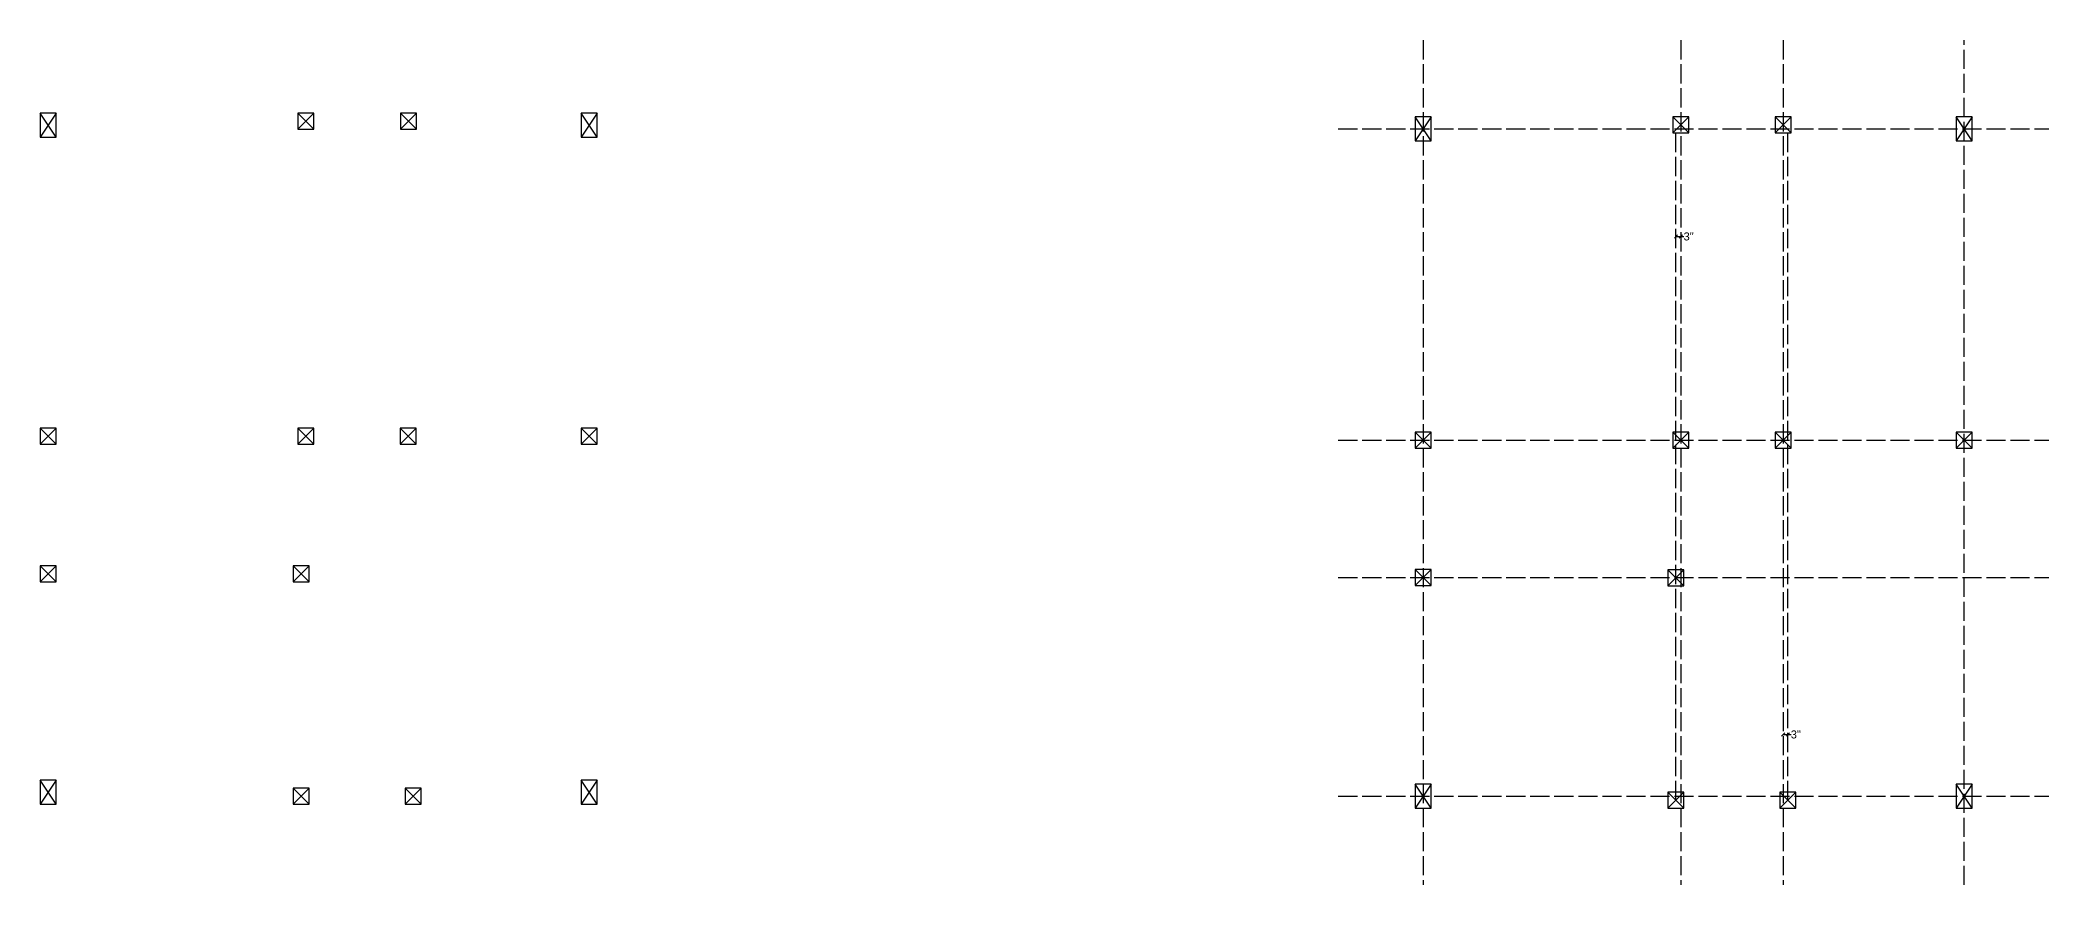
# Model space of a CAD drawing. Header units: inches. Extents: x 723 to 5339, y 980 to 3634.
# Drawn here: x 723 to 1978, y 3093 to 3621 of the extents above; entities that cross this region are included whole.
import ezdxf

# ---------------------------------------------------------------- set-up
doc = ezdxf.new("R2010")
doc.units = ezdxf.units.IN
doc.header["$MEASUREMENT"] = 0
doc.linetypes.add('ACAD_ISO02W100', pattern=[15, 12, -3])
doc.layers.add('W1', color=40, linetype='Continuous')
doc.styles.get("Standard").update_dxf_attribs({"font": 'arial.ttf'})
doc.dimstyles.get("Standard").update_dxf_attribs({"dimtxt": 5, "dimasz": 2, "dimexe": 0.18, "dimexo": 0.0625, "dimgap": 0.09, "dimtad": 0, "dimtih": 1, "dimtoh": 1, "dimdec": 0, "dimzin": 0, "dimdsep": 46, "dimlunit": 4, "dimtxsty": 'Standard', "dimblk": 'OBLIQUE', "dimcen": 2, "dimse1": 1, "dimse2": 1, "dimclrd": 2, "dimadec": 0, "dimazin": 0, "dimtfac": 1, "dimtdec": 0, "dimtofl": 0, "dimtmove": 0, "dimatfit": 3, "dimfxl": 1, "dimtolj": 1, "dimtzin": 0, "dimarcsym": 0})

# ---------------------------------------------------------------- blocks, each defined once
blk = doc.blocks.new('_Oblique')
at = {"color": 0, "linetype": 'ByBlock', "lineweight": -2}
blk.add_line((-0.5, -0.5), (0.5, 0.5), dxfattribs=at)
blk = doc.blocks.new('*D21')
at = {"color": 2, "lineweight": -2, "transparency": 16777216}
for p, q in [((1744.7, 3498.3), (1747.7, 3498.3)), ((1747.7, 3498.3), (1749.7, 3498.3))]:
    blk.add_line(p, q, dxfattribs=at)
at = {"layer": 'Defpoints', "color": 0, "transparency": 16777216}
for p in [(1744.7, 3498.3), (1747.7, 3498.3), (1747.7, 3498.3)]:
    blk.add_point(p, dxfattribs=at)
at = {"color": 2, "lineweight": -2, "transparency": 16777216, "xscale": 2, "yscale": 2, "zscale": 2, "rotation": 180}
blk.add_blockref('_Oblique', (1744.7, 3498.3), dxfattribs=at)
at = {"color": 2, "lineweight": -2, "transparency": 16777216, "xscale": 2, "yscale": 2, "zscale": 2}
blk.add_blockref('_Oblique', (1747.7, 3498.3), dxfattribs=at)
at = {"color": 0, "transparency": 16777216, "insert": (1752.6, 3498.3), "char_height": 5, "attachment_point": 5}
blk.add_mtext('\\A1;3"', dxfattribs=at)
blk = doc.blocks.new('*D22')
at = {"color": 2, "lineweight": -2, "transparency": 16777216}
for p, q in [((1811.7, 3187), (1814.7, 3187)), ((1814.7, 3187), (1816.7, 3187))]:
    blk.add_line(p, q, dxfattribs=at)
at = {"layer": 'Defpoints', "color": 0, "transparency": 16777216}
for p in [(1811.7, 3184.7), (1814.7, 3187), (1814.7, 3184.7)]:
    blk.add_point(p, dxfattribs=at)
at = {"color": 2, "lineweight": -2, "transparency": 16777216, "xscale": 2, "yscale": 2, "zscale": 2, "rotation": 180}
blk.add_blockref('_Oblique', (1811.7, 3187), dxfattribs=at)
at = {"color": 2, "lineweight": -2, "transparency": 16777216, "xscale": 2, "yscale": 2, "zscale": 2}
blk.add_blockref('_Oblique', (1814.7, 3187), dxfattribs=at)
at = {"color": 0, "transparency": 16777216, "insert": (1819.6, 3187), "char_height": 5, "attachment_point": 5}
blk.add_mtext('\\A1;3"', dxfattribs=at)

msp = doc.modelspace()

# ---------------------------------------------------------------- linework, layer by layer
at = {"color": 7, "linetype": 'ACAD_ISO02W100', "true_color": 0xffffff}
for p, q in [((1586.7, 3621), (1586.7, 3093)), ((1747.7, 3621), (1747.7, 3093)), ((1811.7, 3621), (1811.7, 3093)), ((1924.7, 3093), (1924.7, 3621)), ((1533.7, 3565.5), (1977.7, 3565.5)), ((1744.7, 3146), (1744.7, 3563)), ((1814.7, 3146), (1814.7, 3563)), ((1533.7, 3371), (1977.7, 3371)), ((1533.7, 3285.1), (1977.7, 3285.1)), ((1533.7, 3148.5), (1977.7, 3148.5))]:
    msp.add_line(p, q, dxfattribs=at)
at = {"layer": 'W1', "color": 132, "true_color": 0x20d9be}
for p, q in [((732.6, 3575.4), (722.6, 3560.4)), ((732.6, 3560.4), (722.6, 3575.4)), ((1070.6, 3575.4), (1060.6, 3560.4)), ((1070.6, 3560.4), (1060.6, 3575.4)), ((1591.7, 3573), (1581.7, 3558)), ((1591.7, 3558), (1581.7, 3573)), ((1929.7, 3573), (1919.7, 3558)), ((1929.7, 3558), (1919.7, 3573)), ((732.6, 3158.4), (722.6, 3143.4)), ((732.6, 3143.4), (722.6, 3158.4)), ((1070.6, 3158.4), (1060.6, 3143.4)), ((1070.6, 3143.4), (1060.6, 3158.4)), ((1591.7, 3156), (1581.7, 3141)), ((1591.7, 3141), (1581.7, 3156)), ((1929.7, 3156), (1919.7, 3141)), ((1929.7, 3141), (1919.7, 3156))]:
    msp.add_line(p, q, dxfattribs=at)
at = {"layer": 'W1', "color": 1}
for p, q in [((883.6, 3565.4), (893.6, 3575.4)), ((893.6, 3565.4), (883.6, 3575.4)), ((947.7, 3565.4), (957.7, 3575.4)), ((957.7, 3565.4), (947.7, 3575.4)), ((1742.7, 3563), (1752.7, 3573)), ((1752.7, 3563), (1742.7, 3573)), ((1806.7, 3563), (1816.7, 3573)), ((1816.7, 3563), (1806.7, 3573)), ((722.6, 3368.4), (732.6, 3378.4)), ((732.6, 3368.4), (722.6, 3378.4)), ((883.6, 3368.4), (893.6, 3378.4)), ((893.6, 3368.4), (883.6, 3378.4)), ((947.6, 3368.4), (957.6, 3378.4)), ((957.6, 3368.4), (947.6, 3378.4)), ((1060.6, 3368.4), (1070.6, 3378.4)), ((1070.6, 3368.4), (1060.6, 3378.4)), ((1581.7, 3366), (1591.7, 3376)), ((1591.7, 3366), (1581.7, 3376)), ((1742.7, 3366), (1752.7, 3376)), ((1752.7, 3366), (1742.7, 3376)), ((1806.7, 3366), (1816.7, 3376)), ((1816.7, 3366), (1806.7, 3376)), ((1919.7, 3366), (1929.7, 3376)), ((1929.7, 3366), (1919.7, 3376)), ((722.7, 3282.5), (732.7, 3292.5)), ((732.7, 3282.5), (722.7, 3292.5)), ((880.6, 3282.4), (890.6, 3292.4)), ((890.6, 3282.4), (880.6, 3292.4)), ((1581.7, 3280.1), (1591.7, 3290.1)), ((1591.7, 3280.1), (1581.7, 3290.1)), ((1739.7, 3280), (1749.7, 3290)), ((1749.7, 3280), (1739.7, 3290)), ((880.6, 3143.4), (890.6, 3153.4)), ((890.6, 3143.4), (880.6, 3153.4)), ((950.6, 3143.4), (960.6, 3153.4)), ((960.6, 3143.4), (950.6, 3153.4)), ((1739.7, 3141), (1749.7, 3151)), ((1749.7, 3141), (1739.7, 3151)), ((1809.7, 3141), (1819.7, 3151)), ((1819.7, 3141), (1809.7, 3151))]:
    msp.add_line(p, q, dxfattribs=at)
at = {"layer": 'W1', "color": 132, "true_color": 0x20d9be}
for points in [[(722.6, 3560.4), (732.6, 3560.4), (732.6, 3575.4), (722.6, 3575.4)], [(1060.6, 3560.4), (1070.6, 3560.4), (1070.6, 3575.4), (1060.6, 3575.4)], [(1581.7, 3558), (1591.7, 3558), (1591.7, 3573), (1581.7, 3573)], [(1919.7, 3558), (1929.7, 3558), (1929.7, 3573), (1919.7, 3573)], [(722.6, 3143.4), (732.6, 3143.4), (732.6, 3158.4), (722.6, 3158.4)], [(1060.6, 3143.4), (1070.6, 3143.4), (1070.6, 3158.4), (1060.6, 3158.4)], [(1581.7, 3141), (1591.7, 3141), (1591.7, 3156), (1581.7, 3156)], [(1919.7, 3141), (1929.7, 3141), (1929.7, 3156), (1919.7, 3156)]]:
    msp.add_lwpolyline(points, close=True, dxfattribs=at)
at = {"layer": 'W1', "color": 1}
for points in [[(883.6, 3565.4), (893.6, 3565.4), (893.6, 3575.4), (883.6, 3575.4)], [(947.7, 3565.4), (957.7, 3565.4), (957.7, 3575.4), (947.7, 3575.4)], [(1742.7, 3563), (1752.7, 3563), (1752.7, 3573), (1742.7, 3573)], [(1806.7, 3563), (1816.7, 3563), (1816.7, 3573), (1806.7, 3573)], [(722.6, 3368.4), (732.6, 3368.4), (732.6, 3378.4), (722.6, 3378.4)], [(883.6, 3368.4), (893.6, 3368.4), (893.6, 3378.4), (883.6, 3378.4)], [(947.6, 3368.4), (957.6, 3368.4), (957.6, 3378.4), (947.6, 3378.4)], [(1060.6, 3368.4), (1070.6, 3368.4), (1070.6, 3378.4), (1060.6, 3378.4)], [(1581.7, 3366), (1591.7, 3366), (1591.7, 3376), (1581.7, 3376)], [(1742.7, 3366), (1752.7, 3366), (1752.7, 3376), (1742.7, 3376)], [(1806.7, 3366), (1816.7, 3366), (1816.7, 3376), (1806.7, 3376)], [(1919.7, 3366), (1929.7, 3366), (1929.7, 3376), (1919.7, 3376)], [(722.7, 3282.5), (732.7, 3282.5), (732.7, 3292.5), (722.7, 3292.5)], [(880.6, 3282.4), (890.6, 3282.4), (890.6, 3292.4), (880.6, 3292.4)], [(1581.7, 3280.1), (1591.7, 3280.1), (1591.7, 3290.1), (1581.7, 3290.1)], [(1739.7, 3280), (1749.7, 3280), (1749.7, 3290), (1739.7, 3290)], [(880.6, 3143.4), (890.6, 3143.4), (890.6, 3153.4), (880.6, 3153.4)], [(950.6, 3143.4), (960.6, 3143.4), (960.6, 3153.4), (950.6, 3153.4)], [(1739.7, 3141), (1749.7, 3141), (1749.7, 3151), (1739.7, 3151)], [(1809.7, 3141), (1819.7, 3141), (1819.7, 3151), (1809.7, 3151)]]:
    msp.add_lwpolyline(points, close=True, dxfattribs=at)

# ---------------------------------------------------------------- dimensions: what is measured, and where the dimension line sits
at = {"color": 7, "true_color": 0xffffff}
for base, p1, p2, picture, middle in [((1747.7, 3498.3), (1744.7, 3498.3), (1747.7, 3498.3), '*D21', (1752.6, 3498.3)), ((1814.7, 3187), (1811.7, 3184.7), (1814.7, 3184.7), '*D22', (1819.6, 3187))]:
    dim = msp.add_linear_dim(base=base, p1=p1, p2=p2, dimstyle='Standard', dxfattribs=at)
    dim.commit()
    dim.dimension.update_dxf_attribs({"geometry": picture, "text_midpoint": middle})

doc.saveas('drawing.dxf')
